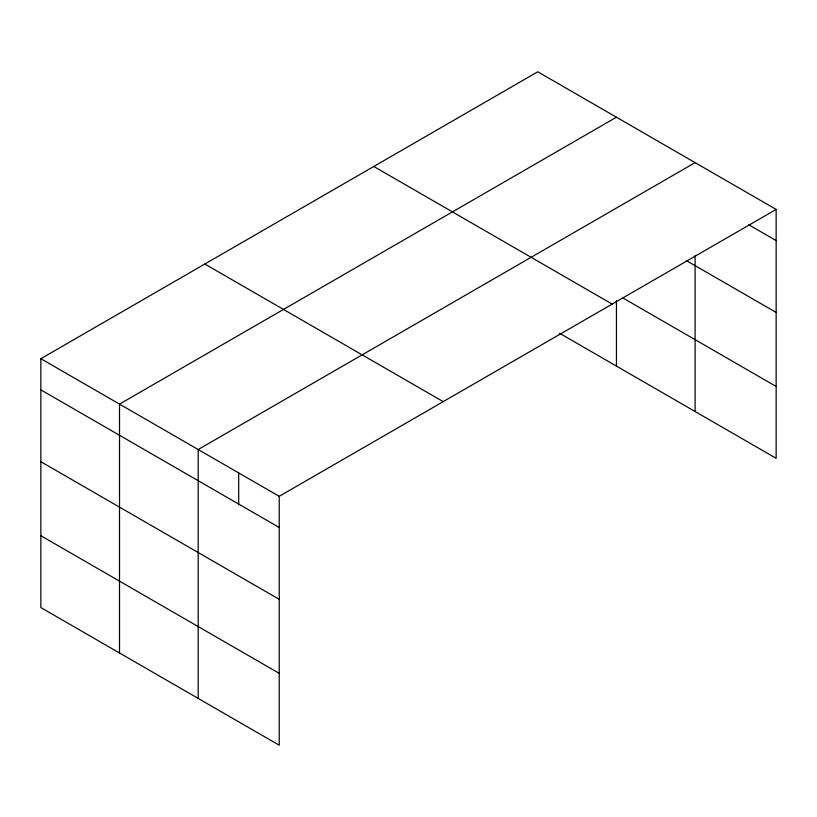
<?xml version="1.0" encoding="UTF-8"?>
<svg xmlns="http://www.w3.org/2000/svg" width="817" height="817" viewBox="0 0 817 817"><rect width="100%" height="100%" fill="white"/><g stroke="black" fill="none" stroke-linecap="round" stroke-linejoin="round"><path stroke-width="1.23" d="M776.15 209.428L537.77 71.794L40.85 358.694L40.85 607.572L279.23 745.206L279.23 496.317L776.15 209.428L776.15 458.306L559.625 333.295M695.104 255.558L695.104 411.513M616.437 117.219L119.517 404.109L119.517 652.997M695.104 162.634L198.174 449.524L198.174 698.412M748.77 224.777L776.15 240.586M686.362 260.592L776.15 312.431M622.993 298.031L776.15 386.461M373.788 166.474L612.168 304.098M204.832 264.024L443.212 401.647M40.85 358.694L279.23 496.317M40.85 389.862L279.23 527.486M40.85 461.707L279.23 599.331M40.85 535.727L279.23 673.351M616.437 300.554L616.437 366.098M238.697 472.92L238.697 504.089"/></g></svg>
